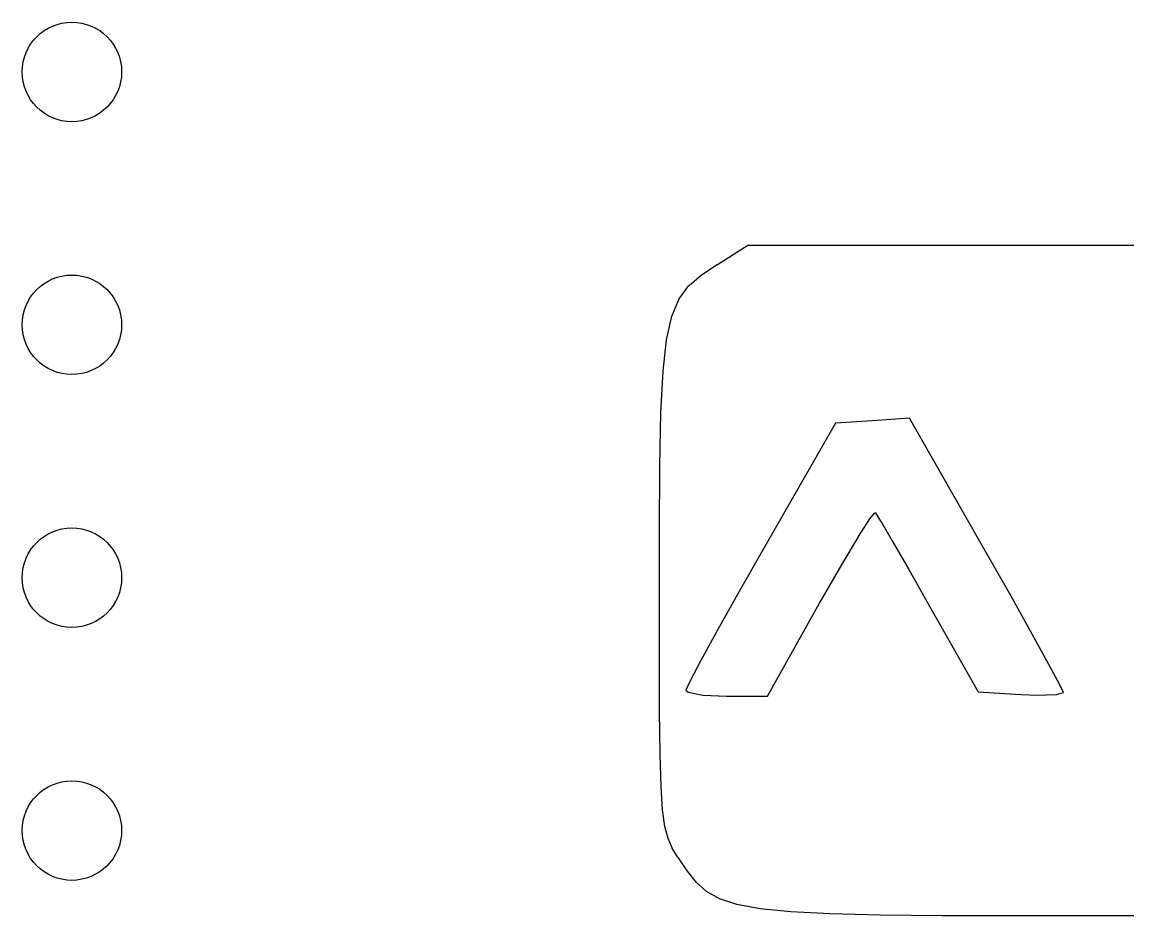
# Model space of a CAD drawing. Extents: x 137.9 to 163.7, y -135.9 to -68.2.
# Drawn here: x 137.95 to 149.06, y -87.31 to -78.33 of the extents above; entities that cross this region are included whole.
import ezdxf

# ---------------------------------------------------------------- set-up
doc = ezdxf.new("R2010")
doc.units = 0
doc.layers.add('BLACK', color=7, linetype='CONTINUOUS')

msp = doc.modelspace()

# ---------------------------------------------------------------- linework, layer by layer
at = {"layer": 'BLACK', "linetype": 'CONTINUOUS'}
for p, q in [((144.938, -80.7683), (145.246, -80.5764)), ((145.246, -80.5762), (145.247, -80.576)), ((145.246, -80.5764), (145.246, -80.5762)), ((145.246, -80.5764), (145.246, -80.5764)), ((145.247, -80.5759), (145.248, -80.5758)), ((145.247, -80.576), (145.247, -80.5759)), ((145.247, -80.576), (145.247, -80.576)), ((145.247, -80.576), (145.247, -80.576)), ((145.248, -80.5758), (145.248, -80.5757)), ((145.248, -80.5757), (145.248, -80.5757)), ((145.248, -80.5757), (145.249, -80.5757)), ((145.248, -80.5758), (145.248, -80.5758)), ((145.249, -80.5757), (150.583, -80.5757)), ((144.78, -80.8722), (144.937, -80.7683)), ((144.937, -80.7683), (144.937, -80.7683)), ((144.937, -80.7683), (144.938, -80.7683)), ((144.938, -80.7683), (144.938, -80.7683)), ((144.654, -80.9807), (144.78, -80.8725)), ((144.78, -80.8723), (144.78, -80.8722)), ((144.78, -80.8725), (144.78, -80.8723)), ((144.78, -80.8725), (144.78, -80.8725)), ((144.555, -81.113), (144.653, -80.9815)), ((144.653, -80.9814), (144.654, -80.981)), ((144.653, -80.9815), (144.653, -80.9814)), ((144.653, -80.9814), (144.653, -80.9814)), ((144.653, -80.9814), (144.653, -80.9814)), ((144.654, -80.981), (144.654, -80.9807)), ((144.654, -80.9807), (144.654, -80.9807)), ((144.654, -80.9807), (144.654, -80.9807)), ((144.481, -81.288), (144.555, -81.1141)), ((144.555, -81.1131), (144.555, -81.113)), ((144.555, -81.1135), (144.555, -81.1131)), ((144.555, -81.1131), (144.555, -81.1131)), ((144.555, -81.1139), (144.555, -81.1135)), ((144.555, -81.114), (144.555, -81.1139)), ((144.555, -81.1139), (144.555, -81.1139)), ((144.555, -81.1141), (144.555, -81.114)), ((144.428, -81.5244), (144.481, -81.2889)), ((144.481, -81.2884), (144.481, -81.288)), ((144.481, -81.2888), (144.481, -81.2884)), ((144.481, -81.2889), (144.481, -81.2888)), ((144.392, -81.841), (144.428, -81.5249)), ((144.428, -81.5246), (144.428, -81.5244)), ((144.428, -81.5249), (144.428, -81.5246)), ((144.428, -81.5249), (144.428, -81.5249)), ((144.37, -82.257), (144.392, -81.8413)), ((144.392, -81.8411), (144.392, -81.841)), ((144.392, -81.8412), (144.392, -81.8411)), ((144.392, -81.8413), (144.392, -81.8412)), ((144.359, -82.7915), (144.37, -82.2571)), ((144.37, -82.2571), (144.37, -82.257)), ((144.37, -82.257), (144.37, -82.257)), ((144.37, -82.2571), (144.37, -82.2571)), ((146.498, -82.3384), (146.125, -82.3635)), ((146.871, -82.3133), (146.498, -82.3384)), ((147.644, -83.669), (146.871, -82.3133)), ((146.125, -82.3635), (145.374, -83.6735)), ((144.355, -83.4637), (144.359, -82.7916)), ((144.359, -82.7916), (144.359, -82.7915)), ((144.359, -82.7915), (144.359, -82.7915)), ((146.356, -83.5031), (146.471, -83.323)), ((146.471, -83.3225), (146.52, -83.2639)), ((146.471, -83.3228), (146.471, -83.3225)), ((146.471, -83.323), (146.471, -83.3228)), ((146.471, -83.323), (146.471, -83.323)), ((146.52, -83.2636), (146.521, -83.2634)), ((146.52, -83.2638), (146.52, -83.2636)), ((146.52, -83.2639), (146.52, -83.2638)), ((146.521, -83.2627), (146.522, -83.2626)), ((146.521, -83.2628), (146.521, -83.2627)), ((146.521, -83.263), (146.521, -83.2628)), ((146.521, -83.2631), (146.521, -83.263)), ((146.521, -83.2633), (146.521, -83.2631)), ((146.521, -83.2634), (146.521, -83.2633)), ((146.522, -83.2623), (146.523, -83.2622)), ((146.522, -83.2624), (146.522, -83.2623)), ((146.522, -83.2625), (146.522, -83.2624)), ((146.522, -83.2626), (146.522, -83.2625)), ((146.523, -83.2622), (146.523, -83.2621)), ((146.523, -83.2621), (146.523, -83.2621)), ((146.523, -83.2621), (146.524, -83.2621)), ((146.523, -83.2622), (146.523, -83.2622)), ((146.524, -83.2621), (146.524, -83.2621)), ((146.524, -83.2621), (146.524, -83.2621)), ((146.524, -83.2621), (146.524, -83.2621)), ((146.524, -83.2621), (146.525, -83.2621)), ((146.525, -83.2621), (146.525, -83.2622)), ((146.525, -83.2622), (146.525, -83.2622)), ((146.525, -83.2622), (146.525, -83.2623)), ((146.525, -83.2623), (146.525, -83.2623)), ((146.525, -83.2623), (146.526, -83.2624)), ((146.526, -83.2624), (146.526, -83.2625)), ((146.526, -83.2625), (146.526, -83.2626)), ((146.526, -83.2626), (146.526, -83.2627)), ((146.526, -83.2627), (146.527, -83.2628)), ((146.527, -83.2628), (146.527, -83.263)), ((146.527, -83.263), (146.527, -83.2631)), ((146.527, -83.2631), (146.527, -83.2633)), ((146.527, -83.2633), (146.527, -83.2634)), ((146.527, -83.2634), (146.528, -83.2636)), ((146.528, -83.2636), (146.528, -83.2638)), ((146.528, -83.2638), (146.528, -83.2638)), ((146.528, -83.2638), (146.528, -83.2646)), ((146.528, -83.2646), (146.528, -83.2646)), ((146.528, -83.2646), (146.579, -83.3467)), ((146.579, -83.3467), (146.579, -83.3467)), ((146.579, -83.3467), (146.58, -83.3467)), ((146.58, -83.3467), (146.58, -83.3468)), ((146.58, -83.3468), (146.696, -83.5463)), ((144.355, -83.4638), (144.355, -83.4637)), ((144.355, -83.9887), (144.355, -83.4638)), ((146.192, -83.7779), (146.356, -83.5032)), ((146.356, -83.5032), (146.356, -83.5031)), ((146.356, -83.5032), (146.356, -83.5032)), ((146.356, -83.5032), (146.356, -83.5032)), ((146.696, -83.5463), (146.696, -83.5463)), ((146.696, -83.5463), (146.696, -83.5463)), ((146.696, -83.5463), (146.862, -83.8335)), ((145.374, -83.6735), (145.157, -84.0546)), ((145.374, -83.6735), (145.374, -83.6735)), ((147.89, -84.1013), (147.644, -83.669)), ((147.644, -83.669), (147.644, -83.669)), ((147.644, -83.669), (147.644, -83.669)), ((145.996, -84.1203), (146.192, -83.7779)), ((146.192, -83.7779), (146.192, -83.7779)), ((146.192, -83.7779), (146.192, -83.7779)), ((146.862, -83.8335), (146.862, -83.8335)), ((146.862, -83.8335), (146.862, -83.8335)), ((146.862, -83.8335), (147.058, -84.1788)), ((144.355, -83.9888), (144.355, -83.9887)), ((144.355, -84.6975), (144.355, -83.9888)), ((145.157, -84.0546), (144.943, -84.4367)), ((145.966, -84.1724), (145.996, -84.1203)), ((145.996, -84.1203), (145.996, -84.1203)), ((145.996, -84.1203), (145.996, -84.1203)), ((148.103, -84.4819), (147.89, -84.1013)), ((145.442, -85.1053), (145.966, -84.1725)), ((145.966, -84.1725), (145.966, -84.1724)), ((145.966, -84.1724), (145.966, -84.1724)), ((147.058, -84.1788), (147.058, -84.1788)), ((147.058, -84.1788), (147.058, -84.1788)), ((147.058, -84.1788), (147.559, -85.0632)), ((144.943, -84.4367), (144.773, -84.7462)), ((148.271, -84.7869), (148.103, -84.4819)), ((148.103, -84.4819), (148.103, -84.4819)), ((144.355, -84.6976), (144.355, -84.6975)), ((144.357, -85.2573), (144.355, -84.6976)), ((144.773, -84.7462), (144.661, -84.9584)), ((148.381, -84.9924), (148.271, -84.7869)), ((144.661, -84.9584), (144.622, -85.0455)), ((148.417, -85.0689), (148.381, -84.9924)), ((144.622, -85.0455), (144.644, -85.0644)), ((144.644, -85.0644), (144.791, -85.0937)), ((144.791, -85.0937), (145.029, -85.1053)), ((145.029, -85.1053), (145.442, -85.1053)), ((147.559, -85.0632), (147.99, -85.0886)), ((147.99, -85.0886), (148.153, -85.0947)), ((148.153, -85.0947), (148.347, -85.0892)), ((148.347, -85.0892), (148.417, -85.0689)), ((144.357, -85.2574), (144.357, -85.2573)), ((144.362, -85.6886), (144.357, -85.2574)), ((144.362, -85.6887), (144.362, -85.6886)), ((144.362, -85.6886), (144.362, -85.6886)), ((144.362, -85.6886), (144.362, -85.6886)), ((144.372, -86.0116), (144.362, -85.6887)), ((144.372, -86.0117), (144.372, -86.0116)), ((144.372, -86.0116), (144.372, -86.0116)), ((144.372, -86.0118), (144.372, -86.0117)), ((144.388, -86.2468), (144.372, -86.0118)), ((144.388, -86.2469), (144.388, -86.2468)), ((144.388, -86.2471), (144.388, -86.2469)), ((144.411, -86.4146), (144.388, -86.2471)), ((144.388, -86.2471), (144.388, -86.2471)), ((144.411, -86.4149), (144.411, -86.4146)), ((144.411, -86.4151), (144.411, -86.4149)), ((144.411, -86.4152), (144.411, -86.4151)), ((144.443, -86.5355), (144.411, -86.4152)), ((144.443, -86.5358), (144.443, -86.5355)), ((144.443, -86.5362), (144.443, -86.5358)), ((144.443, -86.5363), (144.443, -86.5362)), ((144.485, -86.6297), (144.443, -86.5363)), ((144.485, -86.63), (144.485, -86.6297)), ((144.485, -86.6302), (144.485, -86.63)), ((144.485, -86.6303), (144.485, -86.6302)), ((144.539, -86.7173), (144.485, -86.6303)), ((144.539, -86.7174), (144.539, -86.7173)), ((144.539, -86.7173), (144.539, -86.7173)), ((144.548, -86.7304), (144.539, -86.7174)), ((144.539, -86.7174), (144.539, -86.7174)), ((144.548, -86.7305), (144.548, -86.7304)), ((144.638, -86.8639), (144.548, -86.7305)), ((144.639, -86.864), (144.638, -86.8639)), ((144.639, -86.8641), (144.639, -86.864)), ((144.639, -86.8642), (144.639, -86.8641)), ((144.727, -86.9755), (144.639, -86.8642)), ((144.727, -86.9758), (144.727, -86.9755)), ((144.728, -86.9761), (144.727, -86.9758)), ((144.728, -86.9762), (144.728, -86.9761)), ((144.829, -87.0674), (144.728, -86.9762)), ((144.829, -87.0675), (144.829, -87.0674)), ((144.83, -87.0678), (144.829, -87.0675)), ((144.829, -87.0675), (144.829, -87.0675)), ((144.83, -87.068), (144.83, -87.0678)), ((144.83, -87.0681), (144.83, -87.068)), ((144.83, -87.068), (144.83, -87.068)), ((144.83, -87.068), (144.83, -87.068)), ((144.96, -87.1413), (144.83, -87.0681)), ((144.96, -87.1414), (144.96, -87.1413)), ((144.961, -87.1416), (144.96, -87.1414)), ((145.134, -87.1987), (144.961, -87.1416)), ((144.961, -87.1416), (144.961, -87.1416)), ((144.961, -87.1416), (144.961, -87.1416)), ((144.961, -87.1416), (144.961, -87.1416)), ((145.135, -87.1987), (145.134, -87.1987)), ((145.135, -87.1988), (145.135, -87.1987)), ((145.368, -87.2417), (145.135, -87.1988)), ((145.135, -87.1988), (145.135, -87.1988)), ((145.675, -87.2723), (145.368, -87.2417)), ((145.368, -87.2417), (145.368, -87.2417)), ((145.368, -87.2417), (145.368, -87.2417)), ((145.368, -87.2417), (145.368, -87.2417)), ((145.676, -87.2724), (145.675, -87.2723)), ((145.675, -87.2723), (145.675, -87.2723)), ((145.675, -87.2723), (145.675, -87.2723)), ((146.072, -87.2927), (145.676, -87.2724)), ((146.574, -87.3048), (146.072, -87.2927)), ((146.072, -87.2927), (146.072, -87.2927)), ((146.072, -87.2927), (146.072, -87.2927)), ((146.072, -87.2927), (146.072, -87.2927)), ((147.196, -87.3105), (146.574, -87.3048)), ((146.574, -87.3048), (146.574, -87.3048)), ((146.574, -87.3048), (146.574, -87.3048)), ((147.197, -87.3105), (147.196, -87.3105)), ((147.954, -87.3119), (147.197, -87.3105)), ((148.863, -87.3109), (147.954, -87.3119)), ((147.954, -87.3119), (147.954, -87.3119)), ((149.059, -87.3106), (148.863, -87.3109)), ((148.863, -87.3109), (148.863, -87.3109)), ((149.948, -87.309), (149.059, -87.3106)), ((149.059, -87.3106), (149.059, -87.3106))]:
    msp.add_line(p, q, dxfattribs=at)
at = {"layer": 'BLACK'}
for centre in [(138.45, -78.835), (138.45, -81.375), (138.45, -83.915), (138.45, -86.455)]:
    msp.add_circle(centre, 0.5, dxfattribs=at)

doc.saveas('drawing.dxf')
